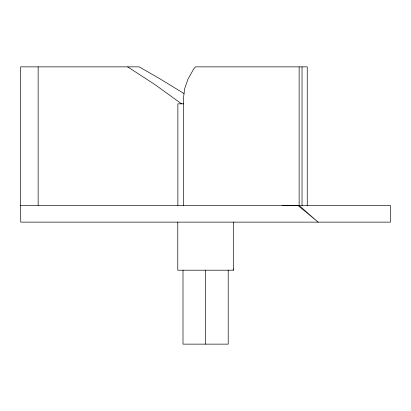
<?xml version="1.0" encoding="UTF-8"?>
<svg xmlns="http://www.w3.org/2000/svg" width="411" height="411" viewBox="0 0 411 411"><rect width="100%" height="100%" fill="white"/><g stroke="black" fill="none" stroke-linecap="round" stroke-linejoin="round"><path stroke-width="0.62" d="M183.424 205.5L183.424 98.619L184.56 89.079L187.955 79.195L193.555 69.207L195.456 66.865L307.248 66.865L307.248 205.5M183.609 103.834L177.876 103.834L177.876 205.5M184.051 93.585L160.583 79.195L139.216 66.865L20.55 66.865L20.55 205.5L298.026 205.5L318.129 222.135L299.141 205.5L299.141 66.865M233.433 222.135L233.433 270.197L177.778 270.197L177.778 222.135M282.064 205.5L390.45 205.5L390.45 222.135L20.756 222.135L20.55 205.5M127.667 66.865L154.844 84.532L181.59 103.834M233.186 268.948L233.433 270.197M302.034 66.865L302.034 205.5M228.203 270.197L228.203 344.135L183.003 344.135L183.003 270.197M205.603 270.197L205.603 344.135M38.146 66.865L38.146 205.5"/></g></svg>
